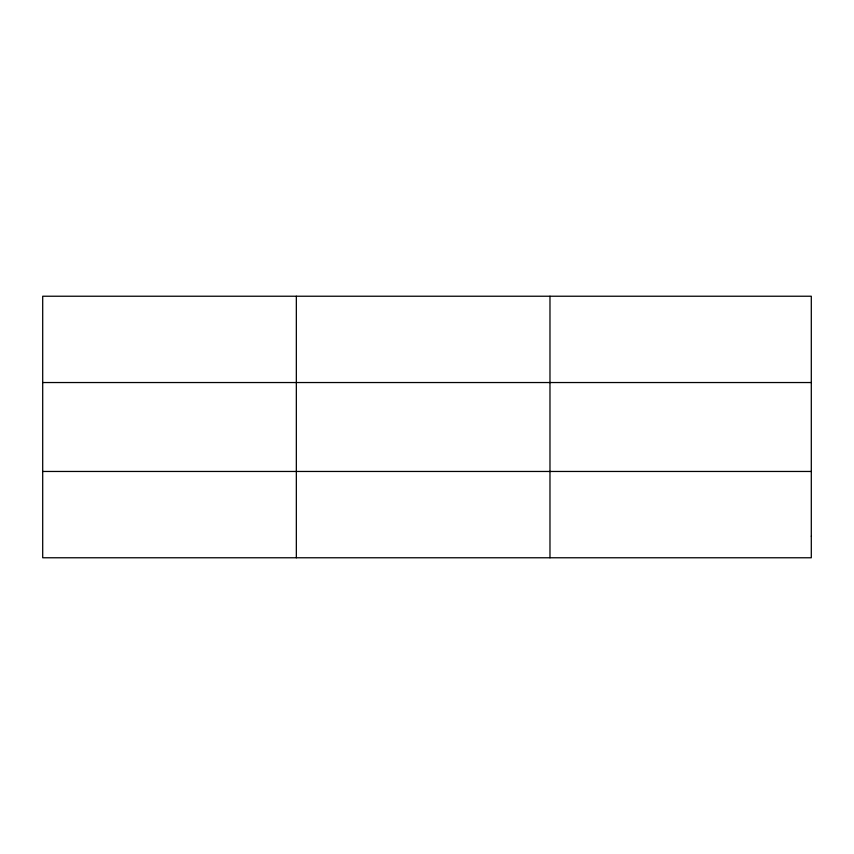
<?xml version="1.0" encoding="UTF-8"?>
<svg xmlns="http://www.w3.org/2000/svg" width="854" height="854" viewBox="0 0 854 854"><rect width="100%" height="100%" fill="white"/><g stroke="black" fill="none" stroke-linecap="round" stroke-linejoin="round"><path stroke-width="1.28" d="M296.338 296.231L296.338 557.769M549.976 296.231L549.976 557.769M42.7 382.539L811.3 382.539M42.7 471.461L811.3 471.461M811.3 536.195L811.3 557.769L42.7 557.769L42.7 296.231L811.3 296.231L811.3 536.195"/></g></svg>
